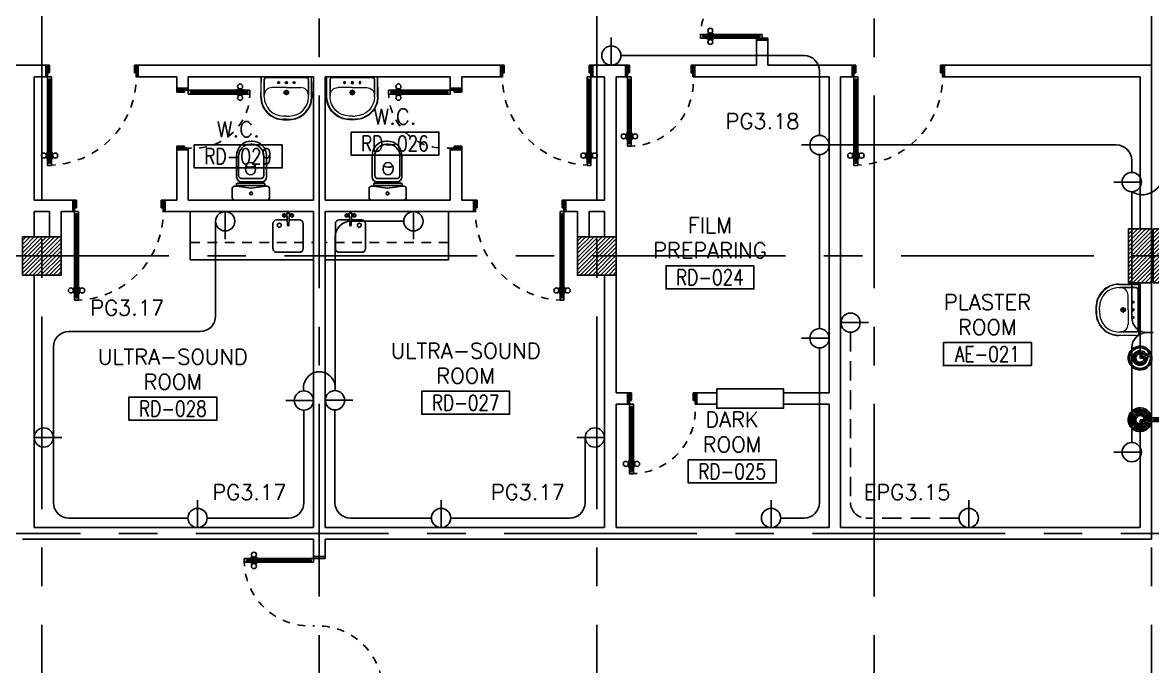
# Model space of a CAD drawing. Extents: x -0.4 to 91.7, y -13.2 to 78.1.
# Drawn here: x 28.95 to 43.61, y 44.84 to 53.2 of the extents above; entities that cross this region are included whole.
import ezdxf
from ezdxf.enums import TextEntityAlignment as Align

# ---------------------------------------------------------------- set-up
doc = ezdxf.new("R2010")
doc.units = 0
doc.header["$MEASUREMENT"] = 0
for name, pattern in [('CENTERX2', [4, 2.5, -0.5, 0.5, -0.5]), ('DASHED', [0.75, 0.5, -0.25]), ('HIDDEN', [0.375, 0.25, -0.125]), ('HIDDEN2', [0.1875, 0.125, -0.0625])]:
    doc.linetypes.add(name, pattern=pattern)
doc.layers.get('0').update_dxf_attribs({"color": 11, "linetype": 'CONTINUOUS'})
for name, color, linetype in [('AXES', 11, 'CENTERX2'), ('COL', 11, 'CONTINUOUS'), ('DIM', 11, 'CONTINUOUS'), ('DOOR', 11, 'CONTINUOUS'), ('E-CLINE', 4, 'CONTINUOUS'), ('E-HLINE', 4, 'HIDDEN'), ('E-SOCKETS', 4, 'CONTINUOUS'), ('EJ', 11, 'CONTINUOUS'), ('FIX', 11, 'CONTINUOUS'), ('HAT', 11, 'CONTINUOUS'), ('Locker', 11, 'CONTINUOUS'), ('ME-FIX', 11, 'CONTINUOUS'), ('RM-BOX', 11, 'CONTINUOUS'), ('RM-NAME', 11, 'CONTINUOUS'), ('RM-NO', 11, 'CONTINUOUS'), ('SUNI-FUR', 11, 'CONTINUOUS'), ('WALL', 11, 'CONTINUOUS')]:
    doc.layers.add(name, color=color, linetype=linetype)
doc.styles.add('ROMANS', font='ROMANS.shx', dxfattribs={"width": 0.6})

# ---------------------------------------------------------------- blocks, each defined once
blk = doc.blocks.new('RM1')
at = {"layer": 'RM-BOX'}
blk.add_lwpolyline([(570, -200), (-570, -200), (-570, -500), (570, -500)], close=True, dxfattribs=at)
at = {"layer": 'RM-NAME', "style": 'ROMANS'}
for tag, p in [('ROOMNAME1', (0, 324)), ('ROOMNAME2', (0, 0))]:
    blk.add_attdef(tag, text='', height=200, dxfattribs=at).set_placement(p, align=Align.MIDDLE)
at = {"layer": 'RM-NO', "style": 'ROMANS', "width": 0.8}
blk.add_attdef('ROOMNO', text='', height=200, dxfattribs=at).set_placement((0, -350), align=Align.MIDDLE)
blk = doc.blocks.new('*X120')
at = {"color": 0}
for p, q in [((49339, 55120), (49820, 55601)), ((49339, 55173), (49767, 55601)), ((49339, 55226), (49714, 55601)), ((49339, 55279), (49661, 55601)), ((49339, 55332), (49608, 55601)), ((49339, 55385), (49555, 55601)), ((49339, 55438), (49502, 55601)), ((49339, 55491), (49449, 55601)), ((49339, 55544), (49396, 55601)), ((49339, 55597), (49343, 55601)), ((49373, 55101), (49839, 55567)), ((49426, 55101), (49839, 55514)), ((49480, 55101), (49839, 55461)), ((49533, 55101), (49839, 55408)), ((49586, 55101), (49839, 55355)), ((49639, 55101), (49839, 55302)), ((49692, 55101), (49839, 55249)), ((49745, 55101), (49839, 55196)), ((49798, 55101), (49839, 55143))]:
    blk.add_line(p, q, dxfattribs=at)
blk = doc.blocks.new('COL50')
at = {"layer": 'COL'}
blk.add_lwpolyline([(-250, 250), (-250, -250), (250, -250), (250, 250)], close=True, dxfattribs=at)
blk = doc.blocks.new('A$C3CD36B94')
at = {"layer": 'DOOR', "color": 0, "linetype": 'ByBlock'}
for p, q in [((106, 950), (56, 950)), ((56, 800), (56, 950)), ((106, 850), (106, 950)), ((806, 950), (856, 950)), ((806, 850), (806, 950)), ((856, 800), (856, 950)), ((856, 950), (856, 800)), ((56, 800), (81, 800)), ((81, 850), (106, 850)), ((81, 800), (81, 850)), ((131, 800), (81, 800)), ((81, 750), (81, 800)), ((98, 750), (81, 750)), ((114, 770), (98, 770)), ((98, 770), (98, 750)), ((114, 750), (114, 770)), ((131, 750), (114, 750)), ((131, 800), (131, 750)), ((831, 850), (806, 850)), ((831, 800), (831, 850)), ((856, 800), (831, 800)), ((65, 95), (65, 160)), ((74, 160), (65, 160)), ((74, 173), (74, 83)), ((81, 173), (74, 173)), ((74, 95), (74, 160)), ((131, 173), (138, 173)), ((138, 173), (138, 83)), ((138, 95), (138, 160)), ((138, 160), (147, 160)), ((147, 95), (147, 160)), ((74, 95), (65, 95)), ((81, 83), (74, 83)), ((81, 50), (81, 0)), ((81, 50), (98, 50)), ((131, 0), (81, 0)), ((81, 0), (131, 0)), ((98, 50), (98, 30)), ((98, 30), (114, 30)), ((114, 50), (114, 30)), ((114, 50), (131, 50)), ((131, 83), (138, 83)), ((131, 50), (131, 0)), ((138, 95), (147, 95))]:
    blk.add_line(p, q, dxfattribs=at)
at = {"layer": 'DOOR', "color": 9, "linetype": 'ByBlock'}
for p, q in [((106, 950), (56, 910)), ((106, 950), (56, 837)), ((106, 950), (93, 850)), ((806, 950), (819, 850)), ((806, 950), (856, 837)), ((806, 950), (856, 910))]:
    blk.add_line(p, q, dxfattribs=at)
at = {"layer": 'DOOR', "linetype": 'ByBlock'}
for p, q in [((81, 750), (81, 50)), ((98, 750), (98, 50)), ((114, 750), (114, 50)), ((131, 50), (131, 750))]:
    blk.add_line(p, q, dxfattribs=at)
at = {"layer": 'DOOR', "color": 0, "linetype": 'ByBlock'}
for centre in [(32, 128), (179, 128)]:
    blk.add_circle(centre, 32.4, dxfattribs=at)
at = {"layer": 'DOOR', "color": 9, "linetype": 'ByBlock'}
for centre, radius, start, end in [((106, 950), 54.4, 203.2074, 270), ((106, 950), 74.4, 227.7764, 270), ((106, 950), 34.4, 180, 270), ((106, 950), 14.4, 180, 270), ((806, 950), 34.4, 270, 0), ((806, 950), 14.4, 270, 0), ((806, 950), 54.4, 270, 336.7926), ((806, 950), 74.4, 270, 312.2236), ((106, 950), 94.4, 238.0182, 270), ((106, 950), 114, 244.0838, 257.3774), ((106, 950), 134, 248.1598, 259.28), ((106, 950), 154, 251.1053, 256.2858), ((806, 950), 94.4, 270, 301.9818), ((806, 950), 134, 280.72, 291.8402), ((806, 950), 154, 283.7142, 288.8947)]:
    blk.add_arc(centre, radius, start, end, dxfattribs=at)
at = {"layer": 'DOOR', "linetype": 'HIDDEN', "ltscale": 0.5}
blk.add_arc((106, 729), 729, 268.0335, 5.6617, dxfattribs=at)
blk = doc.blocks.new('*X128')
at = {"color": 0}
for p, q in [((39290, 55942), (39763, 56416)), ((39290, 55995), (39710, 56416)), ((39290, 56048), (39657, 56416)), ((39290, 56101), (39604, 56416)), ((39290, 56154), (39551, 56416)), ((39290, 56207), (39498, 56416)), ((39290, 56260), (39445, 56416)), ((39290, 56313), (39392, 56416)), ((39290, 56366), (39339, 56416)), ((39316, 55916), (39790, 56389)), ((39369, 55916), (39790, 56336)), ((39422, 55916), (39790, 56283)), ((39475, 55916), (39790, 56230)), ((39528, 55916), (39790, 56177)), ((39581, 55916), (39790, 56124)), ((39634, 55916), (39790, 56071)), ((39687, 55916), (39790, 56018)), ((39741, 55916), (39790, 55965))]:
    blk.add_line(p, q, dxfattribs=at)
blk = doc.blocks.new('DOOR90')
at = {"layer": 'DOOR', "color": 7, "linetype": 'ByBlock'}
for p, q in [((-150, 0), (0, 0)), ((-150, 0), (-150, -25)), ((0, -50), (-114, 0)), ((0, -50), (-40, 0)), ((0, -50), (0, 0)), ((-1000, -25), (-1050, -25)), ((-1050, -75), (-1050, -25)), ((-1050, -25), (-1050, -75)), ((-1000, -75), (-1050, -75)), ((-1000, -42), (-1020, -42)), ((-1020, -42), (-1020, -58)), ((-1000, -58), (-1020, -58)), ((-1000, -25), (-1000, -42)), ((-1000, -58), (-1000, -75)), ((-878, -18), (-968, -18)), ((-968, -25), (-968, -18)), ((-968, -75), (-968, -82)), ((-878, -82), (-968, -82)), ((-955, -9), (-890, -9)), ((-955, -18), (-955, -9)), ((-955, -18), (-890, -18)), ((-955, -82), (-890, -82)), ((-955, -82), (-955, -91)), ((-955, -91), (-890, -91)), ((-890, -18), (-890, -9)), ((-890, -82), (-890, -91)), ((-878, -25), (-878, -18)), ((-878, -75), (-878, -82)), ((-200, -25), (-150, -25)), ((-200, -42), (-200, -25)), ((-180, -42), (-200, -42)), ((-200, -58), (-180, -58)), ((-200, -75), (-200, -58)), ((-150, -75), (-200, -75)), ((-180, -58), (-180, -42)), ((-150, -25), (-100, -25)), ((-150, -75), (-150, -25)), ((-100, -25), (-100, -50)), ((0, -50), (-100, -37)), ((-100, -50), (0, -50)), ((-150, -875), (-100, -875)), ((-150, -900), (-150, -875)), ((0, -850), (-114, -900)), ((-100, -875), (-100, -850)), ((0, -850), (-100, -863)), ((-100, -850), (0, -850)), ((0, -850), (-40, -900)), ((0, -850), (0, -900)), ((-150, -900), (0, -900)), ((0, -900), (-150, -900))]:
    blk.add_line(p, q, dxfattribs=at)
at = {"layer": 'DOOR', "linetype": 'ByBlock'}
for p, q in [((-200, -25), (-1000, -25)), ((-200, -42), (-1000, -42)), ((-200, -58), (-1000, -58)), ((-1000, -75), (-200, -75))]:
    blk.add_line(p, q, dxfattribs=at)
at = {"layer": 'DOOR', "color": 7, "linetype": 'ByBlock'}
for centre in [(-923, 24), (-923, -124)]:
    blk.add_circle(centre, 32.4, dxfattribs=at)
for centre, radius, start, end in [((0, -50), 154, 161.1053, 166.2858), ((0, -50), 94.4, 148.0182, 180), ((0, -50), 134, 158.1598, 169.28), ((0, -50), 114, 154.0838, 167.3774), ((0, -50), 74.4, 137.7764, 180), ((0, -50), 54.4, 113.2074, 180), ((0, -50), 34.4, 90, 180), ((0, -50), 14.4, 90, 180), ((0, -850), 134, 190.72, 201.8402), ((0, -850), 94.4, 180, 211.9818), ((0, -850), 74.4, 180, 222.2236), ((0, -850), 54.4, 180, 246.7926), ((0, -850), 34.4, 180, 270), ((0, -850), 14.4, 180, 270), ((0, -850), 154, 193.7142, 198.8947)]:
    blk.add_arc(centre, radius, start, end, dxfattribs=at)
at = {"layer": 'DOOR', "linetype": 'HIDDEN', "ltscale": 0.5}
blk.add_arc((-222, -50), 828, 178.2701, 275.003, dxfattribs=at)
blk = doc.blocks.new('A$C6F293607')
at = {"layer": 'DOOR', "color": 0, "linetype": 'ByBlock'}
for p, q in [((74, 780), (65, 780)), ((65, 780), (65, 715)), ((81, 793), (74, 793)), ((74, 703), (74, 793)), ((74, 780), (74, 715)), ((81, 875), (131, 875)), ((131, 875), (81, 875)), ((81, 825), (81, 875)), ((81, 825), (98, 825)), ((98, 845), (114, 845)), ((98, 825), (98, 845)), ((114, 825), (114, 845)), ((114, 825), (131, 825)), ((131, 825), (131, 875)), ((131, 793), (138, 793)), ((138, 703), (138, 793)), ((138, 780), (147, 780)), ((138, 780), (138, 715)), ((147, 780), (147, 715)), ((1631, 875), (1581, 875)), ((1581, 875), (1631, 875)), ((1581, 825), (1581, 875)), ((1598, 825), (1581, 825)), ((1614, 845), (1598, 845)), ((1598, 825), (1598, 845)), ((1614, 825), (1614, 845)), ((1631, 825), (1614, 825)), ((1631, 825), (1631, 875)), ((74, 715), (65, 715)), ((81, 703), (74, 703)), ((131, 703), (138, 703)), ((138, 715), (147, 715)), ((56, 0), (56, 150)), ((56, 150), (81, 150)), ((81, 150), (81, 0)), ((1656, 150), (1631, 150)), ((1631, 150), (1631, 0)), ((1656, 0), (1656, 150)), ((81, 0), (56, 0)), ((98, 125), (81, 125)), ((81, 125), (81, 75)), ((131, 75), (81, 75)), ((98, 105), (98, 125)), ((114, 105), (98, 105)), ((131, 125), (114, 125)), ((114, 125), (114, 105)), ((131, 75), (131, 125)), ((1581, 125), (1598, 125)), ((1581, 75), (1581, 125)), ((1581, 75), (1631, 75)), ((1598, 125), (1598, 105)), ((1598, 105), (1614, 105)), ((1614, 125), (1631, 125)), ((1614, 105), (1614, 125)), ((1631, 125), (1631, 75)), ((1631, 0), (1656, 0))]:
    blk.add_line(p, q, dxfattribs=at)
at = {"layer": 'DOOR', "linetype": 'ByBlock'}
for p, q in [((81, 125), (81, 825)), ((98, 125), (98, 825)), ((114, 125), (114, 825)), ((131, 825), (131, 125)), ((1581, 825), (1581, 125)), ((1598, 125), (1598, 825)), ((1614, 125), (1614, 825)), ((1631, 125), (1631, 825))]:
    blk.add_line(p, q, dxfattribs=at)
at = {"layer": 'DOOR', "color": 9, "linetype": 'ByBlock'}
for p, q in [((81, 57), (56, 114)), ((81, 20), (56, 40)), ((1631, 57), (1656, 114)), ((1631, 20), (1656, 40))]:
    blk.add_line(p, q, dxfattribs=at)
at = {"layer": 'DOOR', "color": 0, "linetype": 'ByBlock'}
for centre in [(32, 748), (179, 748)]:
    blk.add_circle(centre, 32.4, dxfattribs=at)
at = {"layer": 'DOOR', "linetype": 'HIDDEN', "ltscale": 0.5}
for centre, start, end in [((106, 124), 356.2751, 91.9062), ((1606, 124), 88.0938, 183.7249)]:
    blk.add_arc(centre, 752, start, end, dxfattribs=at)
at = {"layer": 'DOOR', "color": 9, "linetype": 'ByBlock'}
for centre, radius, start, end in [((106, 0), 154, 103.7142, 108.8947), ((1606, 0), 154, 71.1053, 76.2858), ((106, 0), 134, 100.72, 111.8402), ((106, 0), 114, 102.6226, 115.9162), ((106, 0), 94.4, 105.3566, 121.9818), ((106, 0), 74.4, 109.6341, 132.2236), ((106, 0), 54.4, 117.3576, 156.7926), ((106, 0), 34.4, 136.6107, 180), ((1606, 0), 134, 68.1598, 79.28), ((1606, 0), 114, 64.0838, 77.3774), ((1606, 0), 94.4, 58.0182, 74.6434), ((1606, 0), 74.4, 47.7764, 70.3659), ((1606, 0), 54.4, 23.2074, 62.6424), ((1606, 0), 34.4, 0, 43.3893)]:
    blk.add_arc(centre, radius, start, end, dxfattribs=at)
blk = doc.blocks.new('LAV-003')
at = {"layer": 'FIX', "linetype": 'ByBlock'}
blk.add_line((-328, -25), (328, -25), dxfattribs=at)
at = {"layer": 'FIX', "linetype": 'Continuous', "lineweight": 20}
for p, q in [((-328, -285), (-328, -25)), ((328, -285), (328, -25)), ((-288, -285), (-288, -265)), ((0, -165), (-187, -165)), ((0, -165), (187, -165)), ((287, -285), (287, -265)), ((0, -535), (-38, -535)), ((0, -575), (-38, -575)), ((0, -535), (38, -535)), ((0, -575), (38, -575))]:
    blk.add_line(p, q, dxfattribs=at)
at = {"layer": 'FIX', "linetype": 'ByBlock', "ltscale": 0.3}
for p, q in [((-288, -265), (-288, -60)), ((0, -35), (-262, -35)), ((0, -35), (262, -35)), ((287, -265), (287, -60))]:
    blk.add_line(p, q, dxfattribs=at)
at = {"layer": 'FIX', "lineweight": 20}
for p, q in [((-16, -101), (15, -101)), ((0, -85), (0, -116))]:
    blk.add_line(p, q, dxfattribs=at)
at = {"layer": 'FIX', "linetype": 'DASHED', "lineweight": 20, "ltscale": 0.04}
for p, q in [((-36, -230), (37, -230)), ((0, -194), (0, -266))]:
    blk.add_line(p, q, dxfattribs=at)
at = {"layer": 'FIX', "linetype": 'Continuous', "lineweight": 20}
blk.add_lwpolyline([(295, -25), (0, -25), (-328, -25), (-334, -285, 0.414214), (-38, -582), (0, -582), (38, -582, 0.414214), (334, -285), (328, -25), (0, -25)], format="xyb", dxfattribs=at)
at = {"layer": 'FIX', "linetype": 'HIDDEN', "lineweight": 20, "ltscale": 0.05}
for centre in [(-100, -101), (100, -101)]:
    blk.add_circle(centre, 12.4, dxfattribs=at)
at = {"layer": 'FIX', "lineweight": 20}
for centre, radius in [((0, -101), 15.5), ((0, -230), 29.5), ((0, -230), 22.5)]:
    blk.add_circle(centre, radius, dxfattribs=at)
at = {"layer": 'FIX', "linetype": 'ByBlock', "ltscale": 0.3}
for centre, start, end in [((-262, -60), 90, 180), ((262, -60), 0, 90)]:
    blk.add_arc(centre, 25, start, end, dxfattribs=at)
at = {"layer": 'FIX', "linetype": 'Continuous', "lineweight": 20}
for centre, radius, start, end in [((-38, -285), 290, 180, 270), ((-38, -285), 250, 180, 270), ((-187, -265), 100, 90, 180), ((38, -285), 290, 270, 0), ((38, -285), 250, 270, 0), ((187, -265), 100, 0, 90)]:
    blk.add_arc(centre, radius, start, end, dxfattribs=at)
blk = doc.blocks.new('C11')
at = {"layer": 'HAT'}
h = blk.add_hatch(dxfattribs=at)
h.set_pattern_fill('ANSI31', color=256, scale=300, style=0)
h.set_pattern_definition([(45, (-383765.23, -62181), (-26.5165043, 26.5165043), [])])
h.paths.add_polyline_path([(-20, 350), (-20, 700), (-320, 700), (-320, 350)])
h.paths.add_polyline_path([(-320, 0), (-20, 0), (-20, 350), (-320, 350)])
h = blk.add_hatch(dxfattribs=at)
h.set_pattern_fill('ANSI31', color=256, scale=300, style=0)
h.set_pattern_definition([(45, (-383445.23, -62181), (-26.5165043, 26.5165043), [])])
h.paths.add_polyline_path([(300, 350), (300, 700), (0, 700), (0, 350)])
h.paths.add_polyline_path([(0, 0), (300, 0), (300, 350), (0, 350)])
at = {"layer": 'COL'}
for points in [[(-20, 700), (-20, 0), (-320, 0), (-320, 700)], [(300, 700), (300, 0), (0, 0), (0, 700)]]:
    blk.add_lwpolyline(points, close=True, dxfattribs=at)
blk = doc.blocks.new('DOOR100')
at = {"layer": 'DOOR', "color": 7, "linetype": 'ByBlock'}
for p, q in [((-91, 1205), (-91, 1140)), ((-82, 1205), (-91, 1205)), ((-82, 1128), (-82, 1218)), ((-75, 1218), (-82, 1218)), ((-82, 1205), (-82, 1140)), ((-75, 1250), (-75, 1300)), ((-75, 1300), (-25, 1300)), ((-25, 1300), (-75, 1300)), ((-58, 1250), (-75, 1250)), ((-58, 1250), (-58, 1270)), ((-42, 1270), (-58, 1270)), ((-42, 1250), (-42, 1270)), ((-25, 1250), (-42, 1250)), ((-25, 1250), (-25, 1300)), ((-25, 1218), (-18, 1218)), ((-18, 1128), (-18, 1218)), ((-18, 1205), (-18, 1140)), ((-18, 1205), (-9, 1205)), ((-9, 1205), (-9, 1140)), ((-82, 1140), (-91, 1140)), ((-75, 1128), (-82, 1128)), ((-25, 1128), (-18, 1128)), ((-18, 1140), (-9, 1140)), ((-1200, 0), (-1200, 150)), ((-1200, 150), (-1175, 150)), ((-1200, 150), (-1200, 0)), ((-1175, 150), (-1175, 100)), ((-75, 200), (-58, 200)), ((-75, 150), (-75, 200)), ((-75, 150), (-25, 150)), ((-58, 200), (-58, 180)), ((-58, 180), (-42, 180)), ((-42, 200), (-25, 200)), ((-42, 180), (-42, 200)), ((-25, 200), (-25, 150)), ((0, 150), (-25, 150)), ((-25, 150), (-25, 100)), ((0, 0), (0, 150)), ((0, 150), (0, 0)), ((-1150, 0), (-1200, 114)), ((-1150, 0), (-1200, 40)), ((-1150, 0), (-1200, 0)), ((-1175, 100), (-1150, 100)), ((-1150, 0), (-1163, 100)), ((-1150, 100), (-1150, 0)), ((-50, 0), (0, 114)), ((-50, 100), (-50, 0)), ((-50, 0), (-37, 100)), ((-25, 100), (-50, 100)), ((-50, 0), (0, 40)), ((-50, 0), (0, 0))]:
    blk.add_line(p, q, dxfattribs=at)
at = {"layer": 'DOOR', "linetype": 'ByBlock'}
for p, q in [((-75, 1250), (-75, 200)), ((-58, 200), (-58, 1250)), ((-42, 200), (-42, 1250)), ((-25, 200), (-25, 1250))]:
    blk.add_line(p, q, dxfattribs=at)
at = {"layer": 'DOOR', "color": 7, "linetype": 'ByBlock'}
for centre in [(-124, 1173), (24, 1173)]:
    blk.add_circle(centre, 32.4, dxfattribs=at)
at = {"layer": 'DOOR', "linetype": 'HIDDEN', "ltscale": 0.5}
blk.add_arc((-25, 150), 1150, 90, 180, dxfattribs=at)
at = {"layer": 'DOOR', "color": 7, "linetype": 'ByBlock'}
for centre, radius, start, end in [((-1150, 0), 154, 103.7142, 108.8947), ((-50, 0), 154, 71.1053, 76.2858), ((-1150, 0), 134, 100.72, 111.8402), ((-1150, 0), 94.4, 90, 121.9818), ((-1150, 0), 74.4, 90, 132.2236), ((-1150, 0), 54.4, 90, 156.7926), ((-1150, 0), 34.4, 90, 180), ((-1150, 0), 14.4, 90, 180), ((-50, 0), 94.4, 58.0182, 90), ((-50, 0), 74.4, 47.7764, 90), ((-50, 0), 54.4, 23.2074, 90), ((-50, 0), 34.4, 0, 90), ((-50, 0), 14.4, 0, 90), ((-50, 0), 134, 68.1598, 79.28), ((-50, 0), 114, 64.0838, 77.3774)]:
    blk.add_arc(centre, radius, start, end, dxfattribs=at)
blk = doc.blocks.new('A$C49F1192B')
at = {"layer": 'DOOR', "color": 0, "linetype": 'ByBlock', "xscale": -1, "rotation": 270}
blk.add_blockref('DOOR100', (0, 1200), dxfattribs=at)
blk = doc.blocks.new('2')
at = {"layer": 'SUNI-FUR', "linetype": 'Continuous'}
for p, q in [((0.014, 0.765), (0.004, 0.765)), ((0.016, 0.724), (-0.003, 0.724)), ((-0.185, 0.576), (-0.185, 0.3)), ((-0.159, 0.57), (-0.159, 0.32)), ((-0.005, 0.487), (-0.029, 0.481)), ((0.019, 0.481), (-0.005, 0.487)), ((0.168, 0.32), (0.168, 0.57)), ((0.203, 0.3), (0.203, 0.576)), ((-0.065, 0.438), (-0.07, 0.406)), ((-0.07, 0.406), (-0.065, 0.375)), ((-0.029, 0.331), (-0.005, 0.326)), ((-0.005, 0.326), (0.019, 0.331)), ((0.06, 0.406), (0.055, 0.438)), ((0.057, 0.377), (0.06, 0.406)), ((-0.241, 0.03), (-0.241, 0.15)), ((-0.211, 0.18), (-0.17, 0.18)), ((-0.186, 0.199), (-0.186, 0.208)), ((-0.176, 0.218), (0.172, 0.218)), ((0.172, 0.189), (-0.176, 0.189)), ((-0.122, 0.237), (0.009, 0.237)), ((-0.113, 0.279), (0.008, 0.279)), ((0.001, 0.279), (0.123, 0.279)), ((0.008, 0.279), (0.001, 0.279)), ((0.009, 0.237), (0.14, 0.237)), ((0.174, 0.18), (0.211, 0.18)), ((0.174, 0.18), (0.174, 0.18)), ((0.182, 0.208), (0.182, 0.199)), ((0.241, 0.15), (0.241, 0.03)), ((0.211, 0), (-0.211, 0))]:
    blk.add_line(p, q, dxfattribs=at)
blk.add_circle((0.002, 0.087), 0.0184, dxfattribs=at)
for centre, radius, start, end in [((0.004, 0.576), 0.189, 90, 180), ((0.014, 0.576), 0.189, 0, 90), ((-0.005, 0.57), 0.154, 90, 180), ((0.014, 0.57), 0.154, 0, 90), ((0.013, 0.412), 0.082, 141.0758, 161.504), ((-0.007, 0.537), 0.112, 239.4234, 302.9162), ((0.002, 0.421), 0.0682, 117.1532, 141.0758), ((-0.012, 0.421), 0.0682, 38.9242, 62.8468), ((-0.023, 0.412), 0.082, 18.496, 38.9242), ((-0.122, 0.3), 0.063, 180, 270), ((-0.116, 0.322), 0.0432, 183.5129, 273.5129), ((0.013, 0.401), 0.082, 198.496, 218.9242), ((0.002, 0.392), 0.0682, 218.9242, 242.8468), ((-0.012, 0.392), 0.0682, 297.1532, 321.0758), ((-0.029, 0.406), 0.0901, 321.0758, 341.504), ((0.125, 0.322), 0.0432, 266.4871, 356.4871), ((0.14, 0.3), 0.063, 270, 0), ((-0.211, 0.15), 0.03, 90, 180), ((-0.176, 0.208), 0.01, 90, 180), ((-0.176, 0.199), 0.01, 180, 270), ((-0.201, -0.252), 0.433, 79.7535, 85.8109), ((0.075, 1.126), 0.973, 258.1938, 265.7347), ((-0.07, 1.126), 0.973, 274.2653, 281.8062), ((0.206, -0.252), 0.433, 94.1891, 100.2465), ((0.172, 0.208), 0.01, 0, 90), ((0.172, 0.199), 0.01, 270, 0), ((0.211, 0.15), 0.03, 0, 90), ((-0.211, 0.03), 0.03, 180, 270), ((0.211, 0.03), 0.03, 270, 0)]:
    blk.add_arc(centre, radius, start, end, dxfattribs=at)
blk = doc.blocks.new('fe-door')
at = {"layer": 'DOOR', "color": 0, "linetype": 'ByBlock'}
for p, q in [((-900, 1775), (-900, 1725)), ((-900, 1725), (-900, 1775)), ((-850, 1775), (-900, 1775)), ((-850, 1775), (-850, 1758)), ((-818, 1775), (-818, 1782)), ((-728, 1782), (-818, 1782)), ((-805, 1782), (-805, 1791)), ((-805, 1791), (-740, 1791)), ((-805, 1782), (-740, 1782)), ((-740, 1782), (-740, 1791)), ((-728, 1775), (-728, 1782)), ((-50, 1758), (-50, 1775)), ((-50, 1775), (0, 1775)), ((150, 1800), (0, 1800)), ((0, 1800), (0, 1775)), ((0, 1725), (0, 1775)), ((0, 1775), (150, 1775)), ((150, 1775), (150, 1800)), ((-850, 1725), (-900, 1725)), ((-870, 1758), (-870, 1742)), ((-850, 1758), (-870, 1758)), ((-850, 1742), (-870, 1742)), ((-850, 1742), (-850, 1725)), ((-818, 1725), (-818, 1718)), ((-728, 1718), (-818, 1718)), ((-805, 1718), (-805, 1709)), ((-805, 1718), (-740, 1718)), ((-805, 1709), (-740, 1709)), ((-740, 1718), (-740, 1709)), ((-728, 1725), (-728, 1718)), ((-30, 1758), (-50, 1758)), ((-50, 1725), (-50, 1742)), ((-50, 1742), (-30, 1742)), ((0, 1725), (-50, 1725)), ((-30, 1742), (-30, 1758)), ((0, 75), (0, 25)), ((0, 75), (50, 75)), ((0, 0), (0, 25)), ((0, 25), (50, 25)), ((150, 25), (0, 25)), ((0, 0), (150, 0)), ((30, 58), (30, 42)), ((50, 58), (30, 58)), ((30, 42), (50, 42)), ((50, 75), (50, 58)), ((50, 42), (50, 25)), ((150, 25), (150, 0)), ((850, 58), (850, 75)), ((850, 75), (900, 75)), ((850, 58), (870, 58)), ((850, 25), (850, 42)), ((850, 42), (870, 42)), ((850, 25), (900, 25)), ((870, 42), (870, 58)), ((900, 25), (900, 75)), ((900, 75), (900, 25))]:
    blk.add_line(p, q, dxfattribs=at)
at = {"layer": 'DOOR', "linetype": 'ByBlock'}
for p, q in [((-50, 1775), (-850, 1775)), ((-50, 1758), (-850, 1758)), ((-50, 1742), (-850, 1742)), ((-850, 1725), (-50, 1725)), ((850, 75), (50, 75)), ((50, 58), (850, 58)), ((50, 42), (850, 42)), ((50, 25), (850, 25))]:
    blk.add_line(p, q, dxfattribs=at)
at = {"layer": 'DOOR', "color": 0, "linetype": 'ByBlock'}
for centre in [(-773, 1824), (-773, 1676)]:
    blk.add_circle(centre, 32.4, dxfattribs=at)
at = {"layer": 'DOOR', "linetype": 'HIDDEN', "ltscale": 0.5}
for centre, start, end in [((-49, 1750), 178.3174, 273.2965), ((49, 50), 358.3174, 93.2965)]:
    blk.add_arc(centre, 851, start, end, dxfattribs=at)
at = {"layer": 'WALL'}
for p, q in [((0, 1800), (150, 1800)), ((0, 0), (150, 0))]:
    blk.add_line(p, q, dxfattribs=at)
at = {"layer": 'WALL', "linetype": 'ByBlock'}
blk.add_line((0, 1800), (150, 1800), dxfattribs=at)
blk = doc.blocks.new('A$C347D0806')
at = {"layer": 'ME-FIX'}
for p, q in [((0.157, 1.467), (0.478, 1.467)), ((0.627, 1.6), (0.627, 0)), ((0.107, 1.28), (0.107, 1.417)), ((0.528, 1.417), (0.528, 1.124)), ((0.019, 1.254), (0.019, 1.287)), ((0.019, 1.287), (0.174, 1.28)), ((0.019, 1.254), (0.174, 1.261)), ((0.107, 1.124), (0.107, 1.261)), ((0.478, 1.074), (0.157, 1.074)), ((0.627, 0), (0, 0))]:
    blk.add_line(p, q, dxfattribs=at)
for centre, radius in [((0.05, 1.32), 0.0217), ((0.05, 1.32), 0.014), ((0.05, 1.221), 0.0217), ((0.05, 1.221), 0.014), ((0.177, 1.156), 0.0255)]:
    blk.add_circle(centre, radius, dxfattribs=at)
for centre, radius, start, end in [((0.157, 1.417), 0.0499, 90, 180), ((0.478, 1.417), 0.0499, 0, 90), ((0.174, 1.27), 0.00997, 270, 90), ((0.157, 1.124), 0.0499, 180, 270), ((0.478, 1.124), 0.0499, 270, 0)]:
    blk.add_arc(centre, radius, start, end, dxfattribs=at)

msp = doc.modelspace()

# ---------------------------------------------------------------- linework, layer by layer
at = {"layer": 'AXES'}
for p, q in [((29.2014, -1.1143), (29.2014, 77.3632)), ((36.4014, -1.1143), (36.4014, 77.3632)), ((43.6014, -1.1143), (43.6014, 77.0224)), ((32.8014, 5.75), (32.8014, 64.57)), ((40.0014, 5.75), (40.0014, 64.57)), ((0.35, 50.17), (69.4414, 50.17)), ((11.2014, 46.57), (69.4414, 46.57))]:
    msp.add_line(p, q, dxfattribs=at)
at = {"layer": 'E-CLINE'}
for p, q in [((36.7156, 52.77), (39.0914, 52.77)), ((39.2914, 51.7348), (39.2914, 52.57)), ((39.4164, 51.6098), (43.1432, 51.6098)), ((39.2914, 51.4848), (39.2914, 49.2266)), ((43.3432, 51.2536), (43.3432, 51.4098)), ((43.3432, 51.0036), (43.3432, 49.3757)), ((31.4555, 50.62), (31.4555, 49.3894)), ((33.8974, 50.62), (33.2084, 50.62)), ((33.0084, 48.4617), (33.0084, 50.42)), ((31.2555, 49.1894), (29.5514, 49.1894)), ((43.6214, 49.1757), (43.5432, 49.1757)), ((29.3514, 46.97), (29.3514, 48.9894)), ((39.2914, 48.9766), (39.2914, 46.97)), ((43.3432, 47.7494), (43.3432, 48.9757)), ((32.6014, 48.1691), (32.6014, 46.97)), ((33.0047, 48.1726), (33.0047, 46.97)), ((36.2514, 47.8145), (36.2514, 46.97)), ((31.0966, 46.77), (29.5514, 46.77)), ((31.3466, 46.77), (32.4014, 46.77)), ((34.2563, 46.77), (33.2047, 46.77)), ((34.5063, 46.77), (36.0514, 46.77)), ((38.7883, 46.77), (39.0914, 46.77))]:
    msp.add_line(p, q, dxfattribs=at)
for centre, radius, start, end in [((39.0914, 52.57), 0.2, 0, 90), ((43.1432, 51.4098), 0.2, 0, 90), ((43.4823, 51.2292), 0.2651, 238.34819, 355.07023), ((33.2084, 50.42), 0.2, 90, 180), ((31.2555, 49.3894), 0.2, 270, 0), ((43.5432, 49.3757), 0.2, 180, 270), ((29.5514, 48.9894), 0.2, 90, 180), ((43.5432, 48.9757), 0.2, 90, 180), ((32.8027, 48.4617), 0.2057, 349.03743, 191.94415), ((29.5514, 46.97), 0.2, 180, 270), ((32.4014, 46.97), 0.2, 270, 0), ((33.2047, 46.97), 0.2, 180, 270), ((36.0514, 46.97), 0.2, 270, 0), ((39.0914, 46.97), 0.2, 270, 0)]:
    msp.add_arc(centre, radius, start, end, dxfattribs=at)
at = {"layer": 'E-HLINE', "color": 4}
for p, q in [((39.6947, 49.1794), (39.6947, 46.97)), ((41.1037, 46.77), (39.8947, 46.77))]:
    msp.add_line(p, q, dxfattribs=at)
msp.add_arc((39.8947, 46.97), 0.2, 180, 270, dxfattribs=at)
at = {"layer": 'E-SOCKETS'}
for p, q in [((36.5906, 52.645), (36.5906, 53.0033)), ((39.4164, 51.6098), (39.0581, 51.6098)), ((43.4682, 51.1286), (43.1099, 51.1286)), ((31.5805, 50.745), (31.5805, 50.3867)), ((34.0224, 50.745), (34.0224, 50.3867)), ((39.5697, 49.3044), (39.928, 49.3044)), ((39.4164, 49.1016), (39.0581, 49.1016)), ((32.7264, 48.2941), (32.3681, 48.2941)), ((32.8797, 48.2976), (33.238, 48.2976)), ((29.1014, 47.8145), (29.4598, 47.8145)), ((36.5014, 47.8145), (36.1431, 47.8145)), ((43.4682, 47.6244), (43.1099, 47.6244)), ((31.2216, 46.645), (31.2216, 47.0033)), ((34.3813, 46.645), (34.3813, 47.0033)), ((38.6633, 46.645), (38.6633, 47.0033)), ((41.2287, 46.645), (41.2287, 47.0033))]:
    msp.add_line(p, q, dxfattribs=at)
for centre in [(36.5906, 52.77), (39.2914, 51.6098), (43.3432, 51.1286), (31.5805, 50.62), (34.0224, 50.62), (39.6947, 49.3044), (39.2914, 49.1016), (32.6014, 48.2941), (33.0047, 48.2976), (29.2264, 47.8145), (36.3764, 47.8145), (43.3432, 47.6244), (31.2216, 46.77), (34.3813, 46.77), (38.6633, 46.77), (41.2287, 46.77)]:
    msp.add_circle(centre, 0.125, dxfattribs=at)
at = {"layer": 'ME-FIX', "linetype": 'HIDDEN2'}
for p, q in [((31.1262, 50.345), (32.7264, 50.345)), ((34.4767, 50.345), (32.8764, 50.345))]:
    msp.add_line(p, q, dxfattribs=at)
at = {"layer": 'WALL'}
for p, q in [((38.4733, 52.97), (38.6233, 52.97)), ((38.6233, 52.97), (38.4733, 52.97)), ((38.4733, 52.97), (38.4733, 52.645)), ((38.6233, 52.97), (38.6233, 52.645)), ((29.2514, 52.645), (28.8014, 52.645)), ((29.2514, 52.495), (29.2514, 52.645)), ((35.1514, 52.645), (30.4514, 52.645)), ((30.4514, 52.495), (30.4514, 52.645)), ((30.4514, 52.495), (30.4514, 52.645)), ((35.1514, 52.495), (35.1514, 52.645)), ((35.1514, 52.495), (35.1514, 52.645)), ((35.1514, 52.495), (35.1514, 52.645)), ((36.3514, 52.495), (36.3514, 52.645)), ((36.7747, 52.645), (36.3514, 52.645)), ((36.7747, 52.645), (36.7747, 52.495)), ((38.4733, 52.645), (37.6747, 52.645)), ((37.6747, 52.645), (37.6747, 52.495)), ((39.7139, 52.645), (38.6233, 52.645)), ((39.7139, 52.495), (39.7139, 52.645)), ((43.6014, 52.645), (40.9139, 52.645)), ((40.9139, 52.495), (40.9139, 52.645)), ((43.6014, 52.645), (43.6014, 50.42)), ((29.2514, 52.495), (29.1014, 52.495)), ((29.1014, 50.895), (29.1014, 52.495)), ((30.9514, 52.495), (30.4514, 52.495)), ((30.9514, 52.345), (30.9514, 52.495)), ((31.1014, 52.345), (31.1014, 52.495)), ((31.1014, 52.495), (32.7264, 52.495)), ((32.7264, 52.495), (32.7264, 50.895)), ((32.8764, 50.895), (32.8764, 52.495)), ((34.5014, 52.495), (32.8764, 52.495)), ((34.5014, 52.345), (34.5014, 52.495)), ((35.1514, 52.495), (34.6514, 52.495)), ((34.6514, 52.345), (34.6514, 52.495)), ((36.5014, 52.495), (36.3514, 52.495)), ((36.5014, 50.895), (36.5014, 52.495)), ((36.7747, 52.495), (36.6514, 52.495)), ((36.6514, 48.395), (36.6514, 52.495)), ((39.4164, 52.495), (37.6747, 52.495)), ((39.4164, 48.395), (39.4164, 52.495)), ((39.5664, 46.645), (39.5664, 52.495)), ((39.7139, 52.495), (39.5664, 52.495)), ((43.4514, 52.495), (40.9139, 52.495)), ((43.4514, 52.495), (43.4514, 50.52)), ((31.1014, 52.345), (30.9514, 52.345)), ((31.1014, 52.345), (30.9514, 52.345)), ((34.5014, 52.345), (34.6514, 52.345)), ((34.6514, 52.345), (34.5014, 52.345)), ((31.1014, 51.545), (30.9514, 51.545)), ((30.9514, 50.895), (30.9514, 51.545)), ((31.1014, 51.545), (30.9514, 51.545)), ((31.1014, 50.895), (31.1014, 51.545)), ((34.5014, 51.545), (34.6514, 51.545)), ((34.5014, 50.895), (34.5014, 51.545)), ((34.6514, 51.545), (34.5014, 51.545)), ((34.6514, 50.895), (34.6514, 51.545)), ((29.6014, 50.895), (29.1014, 50.895)), ((29.6014, 50.745), (29.6014, 50.895)), ((30.8014, 50.745), (30.8014, 50.895)), ((30.9514, 50.895), (30.8014, 50.895)), ((32.7264, 50.895), (31.1014, 50.895)), ((34.5014, 50.895), (32.8764, 50.895)), ((34.8014, 50.895), (34.6514, 50.895)), ((34.8014, 50.745), (34.8014, 50.895)), ((36.5014, 50.895), (36.0014, 50.895)), ((36.0014, 50.745), (36.0014, 50.895)), ((29.1014, 50.42), (29.1014, 50.745)), ((29.3014, 50.745), (29.1014, 50.745)), ((29.3014, 50.42), (29.3014, 50.745)), ((29.6014, 50.745), (29.4514, 50.745)), ((29.4514, 50.42), (29.4514, 50.745)), ((32.7264, 50.745), (30.8014, 50.745)), ((32.7264, 46.645), (32.7264, 50.745)), ((32.8764, 46.645), (32.8764, 50.745)), ((34.8014, 50.745), (32.8764, 50.745)), ((36.1514, 50.745), (36.0014, 50.745)), ((36.1514, 50.42), (36.1514, 50.745)), ((36.5014, 50.745), (36.3014, 50.745)), ((36.3014, 50.42), (36.3014, 50.745)), ((36.5014, 50.42), (36.5014, 50.745)), ((29.1014, 46.645), (29.1014, 49.92)), ((36.5014, 46.645), (36.5014, 49.92)), ((43.6014, 46.495), (43.6014, 49.92)), ((43.4514, 48.895), (43.4514, 49.82)), ((43.6014, 48.895), (43.4514, 48.895)), ((43.6015, 48.895), (43.4514, 48.895)), ((36.8014, 48.395), (36.6514, 48.395)), ((36.8014, 48.245), (36.8014, 48.395)), ((37.7014, 48.245), (37.7014, 48.395)), ((37.7014, 48.395), (37.958, 48.395)), ((38.8256, 48.395), (39.4164, 48.395)), ((36.8014, 48.245), (36.6514, 48.245)), ((36.6514, 46.645), (36.6514, 48.245)), ((37.958, 48.245), (37.7014, 48.245)), ((39.4164, 48.245), (38.8256, 48.245)), ((39.4164, 46.645), (39.4164, 48.245)), ((43.4514, 46.645), (43.4514, 47.995)), ((43.6014, 47.995), (43.4514, 47.995)), ((43.6015, 47.995), (43.4514, 47.995)), ((32.7264, 46.645), (29.1014, 46.645)), ((36.5014, 46.645), (32.8764, 46.645)), ((39.4164, 46.645), (36.6514, 46.645)), ((43.4514, 46.645), (39.5664, 46.645)), ((32.7264, 46.495), (28.9514, 46.495)), ((32.7264, 46.27), (32.7264, 46.495)), ((43.6014, 46.495), (32.8764, 46.495)), ((32.8764, 46.27), (32.8764, 46.495)), ((32.7264, 46.27), (32.8764, 46.27))]:
    msp.add_line(p, q, dxfattribs=at)
msp.add_lwpolyline([(37.958, 48.445), (38.8256, 48.445), (38.8256, 48.195), (37.958, 48.195)], close=True, dxfattribs=at)

# ---------------------------------------------------------------- block references
at = {"layer": 'COL', "xscale": 0.001000000047497451, "yscale": 0.0009999999892897904, "zscale": 0.001}
for p in [(29.2014, 50.17), (36.4014, 50.17)]:
    msp.add_blockref('COL50', p, dxfattribs=at)
at = {"layer": 'DIM', "xscale": 0.001000000047497451, "yscale": 0.0009999999892897904, "zscale": 0.001}
msp.add_blockref('fe-door', (32.7264, 44.47), dxfattribs=at)
at = {"layer": 'DOOR', "color": 0, "yscale": 0.0009999999892897904, "zscale": 0.001}
for name, p, xscale, rotation in [('A$C6F293607', (38.6233, 52.9141), 0.0009999999892897904, 90), ('A$C49F1192B', (30.4514, 52.645), -0.0009999999892897904, 90), ('A$C49F1192B', (35.1514, 52.645), 0.0009999999892897904, 270), ('A$C49F1192B', (40.9139, 52.645), -0.0009999999892897904, 90), ('A$C3CD36B94', (31.9019, 52.4009), -0.0009999999892897904, 90), ('A$C3CD36B94', (33.701, 52.4009), 0.0009999999892897904, 270), ('A$C49F1192B', (30.8014, 50.895), -0.0009999999892897904, 90), ('A$C49F1192B', (34.8014, 50.895), 0.0009999999892897904, 270), ('DOOR90', (36.8014, 48.395), 0.0009999999892897904, 90)]:
    msp.add_blockref(name, p, dxfattribs=dict(at, xscale=xscale, rotation=rotation))
at = {"layer": 'DOOR', "yscale": 0.0009999999892897904, "zscale": 0.001}
for p, xscale, rotation in [((36.7747, 52.645), 0.0009999999892897904, 90), ((43.4514, 47.995), 0.001000000047497451, 180)]:
    msp.add_blockref('DOOR90', p, dxfattribs=dict(at, xscale=xscale, rotation=rotation))
at = {"layer": 'EJ', "color": 2, "linetype": 'ByBlock', "xscale": 0.001000000047497451, "yscale": 0.0009999999892897904, "zscale": 0.001}
msp.add_blockref('C11', (43.6214, 49.82), dxfattribs=at)
at = {"layer": 'HAT'}
ref = msp.add_blockref('RM1', (33.7828, 51.9776), dxfattribs=dict(at, xscale=-0.001000000047497451, yscale=0.0009999999892897904, zscale=0.001))
ref.add_attrib('ROOMNO', 'RD-026', dxfattribs={"layer": 'RM-NO', "height": 0.2, "style": 'ROMANS', "width": 0.8}).set_placement((33.7828, 51.6276), align=Align.MIDDLE)
ref.add_attrib('ROOMNAME2', 'W.C.', dxfattribs={"layer": 'RM-NAME', "height": 0.2, "style": 'ROMANS'}).set_placement((33.7828, 51.9776), align=Align.MIDDLE)
at = {"layer": 'HAT', "xscale": 0.001000000047497451, "yscale": 0.0009999999892897904, "zscale": 0.001}
for p, values in [((31.7496, 51.8129), {'ROOMNO': 'RD-029', 'ROOMNAME2': 'W.C.'}), ((37.8701, 50.2428), {'ROOMNO': 'RD-024', 'ROOMNAME2': 'PREPARING', 'ROOMNAME1': 'FILM'}), ((41.4707, 49.247), {'ROOMNO': 'AE-021', 'ROOMNAME2': 'ROOM', 'ROOMNAME1': 'PLASTER'}), ((30.9015, 48.5383), {'ROOMNO': 'RD-028', 'ROOMNAME2': 'ROOM', 'ROOMNAME1': 'ULTRA-SOUND'}), ((38.1579, 47.7246), {'ROOMNO': 'RD-025', 'ROOMNAME2': 'ROOM', 'ROOMNAME1': 'DARK'})]:
    msp.add_blockref('RM1', p, dxfattribs=at).add_auto_attribs(values)
for name, p in [('*X128', (-10.3382, -5.9956)), ('*X120', (-13.1878, -5.181))]:
    msp.add_blockref(name, p, dxfattribs=at)
at = {"layer": 'HAT'}
ref = msp.add_blockref('RM1', (34.7014, 48.6151), dxfattribs=dict(at, xscale=-0.001000000047497451, yscale=0.0009999999892897904, zscale=0.001))
ref.add_attrib('ROOMNO', 'RD-027', dxfattribs={"layer": 'RM-NO', "height": 0.2, "style": 'ROMANS', "width": 0.8}).set_placement((34.7014, 48.2651), align=Align.MIDDLE)
ref.add_attrib('ROOMNAME2', 'ROOM', dxfattribs={"layer": 'RM-NAME', "height": 0.2, "style": 'ROMANS'}).set_placement((34.7014, 48.6151), align=Align.MIDDLE)
ref.add_attrib('ROOMNAME1', 'ULTRA-SOUND', dxfattribs={"layer": 'RM-NAME', "height": 0.2, "style": 'ROMANS'}).set_placement((34.7014, 48.939), align=Align.MIDDLE)
at = {"layer": 'Locker', "rotation": 270}
msp.add_blockref('A$C347D0806', (31.1262, 50.745), dxfattribs=at)
at = {"layer": 'Locker', "xscale": -1, "rotation": 90}
msp.add_blockref('A$C347D0806', (34.4767, 50.745), dxfattribs=at)
at = {"layer": 'SUNI-FUR'}
msp.add_blockref('2', (31.9139, 50.895), dxfattribs=at)
at = {"layer": 'SUNI-FUR', "xscale": -1}
msp.add_blockref('2', (33.6889, 50.895), dxfattribs=at)
at = {"layer": 'WALL', "yscale": 0.0009999999892897904, "zscale": 0.001}
for p, xscale in [((32.3739, 52.52), 0.001000000047497451), ((33.229, 52.52), -0.001000000047497451)]:
    msp.add_blockref('LAV-003', p, dxfattribs=dict(at, xscale=xscale))
at = {"layer": 'WALL', "xscale": 0.0009999999892897904, "yscale": 0.0009999999892897904, "zscale": 0.001, "rotation": 270}
msp.add_blockref('LAV-003', (43.4614, 49.4711), dxfattribs=at)

# ---------------------------------------------------------------- texts
at = {"layer": 'E-SOCKETS', "style": 'ROMANS'}
for s, p in [('PG3.18', (38.0731, 51.8172)), ('PG3.17', (29.8294, 49.3981)), ('PG3.17', (31.4143, 47.0036)), ('PG3.17', (35.0278, 47.0036)), ('EPG3.15', (39.8674, 47.0036))]:
    msp.add_text(s, height=0.2, dxfattribs=at).set_placement(p)

doc.saveas('drawing.dxf')
